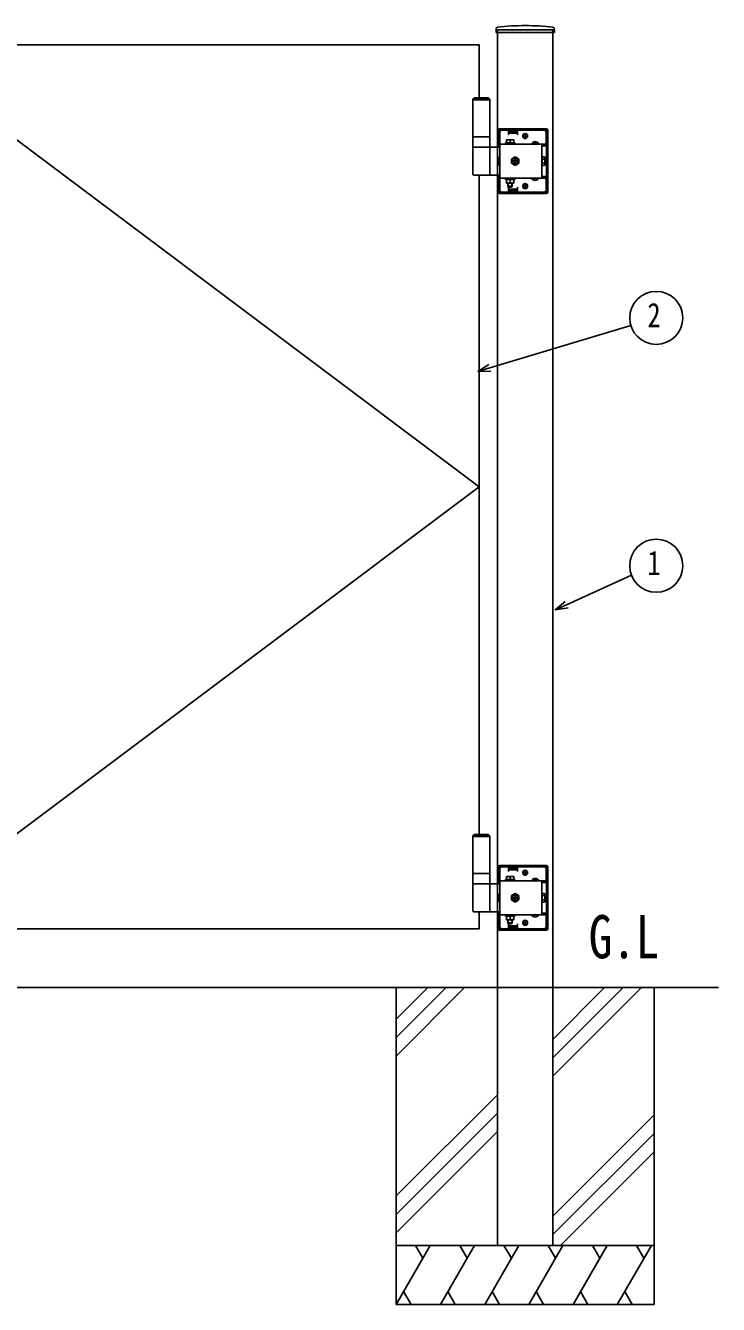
# Model space of a CAD drawing. Units: millimetres, scale not verified. Extents: x -4205 to 4205, y -2970 to 2970.
# Drawn here: x -1227 to -287, y -261 to 1475 of the extents above; entities that cross this region are included whole.
import ezdxf
from ezdxf.enums import TextEntityAlignment as Align

# ---------------------------------------------------------------- set-up
doc = ezdxf.new("R2010")
doc.units = ezdxf.units.MM
doc.header["$LTSCALE"] = 12
for name, color, linetype in [('0-2_USER1', 3, 'Continuous'), ('0-4_YKK_A1', 4, 'Continuous'), ('0-5_YKK_D', 6, 'Continuous')]:
    doc.layers.add(name, color=color, linetype=linetype)
doc.styles.add('ＭＳ ゴシック', font='')
doc.styles.get('ＭＳ ゴシック').set_extended_font_data('MS Gothic')

msp = doc.modelspace()

# ---------------------------------------------------------------- linework, layer by layer
at = {"layer": '0-4_YKK_A1'}
for p, q in [((-588.15, 1471.08), (-588.41, 1466.2)), ((-587.91, 1465.68), (-509.71, 1465.68)), ((-586.31, 1469.18), (-586.31, 1465.68)), ((-586.31, 169.18), (-586.31, 1465.68)), ((-511.31, 169.18), (-511.31, 1465.68)), ((-509.47, 1471.08), (-509.21, 1466.2)), ((-611.31, 1377.18), (-611.31, 1449.18)), ((-617.81, 1377.18), (-619.81, 1375.18)), ((-596.81, 1375.18), (-619.81, 1375.18)), ((-596.81, 1374.18), (-619.81, 1374.18)), ((-598.81, 1377.18), (-617.81, 1377.18)), ((-598.81, 1377.18), (-596.81, 1375.18)), ((-596.81, 1324.18), (-619.81, 1324.18)), ((-585.31, 1310.18), (-585.31, 1333.18)), ((-583.81, 1310.18), (-583.81, 1333.18)), ((-520.31, 1335.18), (-583.31, 1335.18)), ((-520.31, 1333.68), (-583.31, 1333.68)), ((-583.31, 1252.18), (-583.31, 1330.18)), ((-582.81, 1333.68), (-582.81, 1335.18)), ((-580.31, 1333.18), (-571.31, 1333.18)), ((-574.81, 1333.68), (-574.81, 1335.18)), ((-574.31, 1319.98), (-564.31, 1319.98)), ((-574.31, 1315.98), (-574.31, 1319.98)), ((-571.31, 1326.68), (-571.31, 1333.18)), ((-571.31, 1332.18), (-559.31, 1332.18)), ((-571.31, 1329.18), (-559.31, 1329.18)), ((-570.31, 1330.68), (-570.31, 1333.68)), ((-560.31, 1330.68), (-570.31, 1330.68)), ((-569.31, 1315.98), (-569.31, 1319.54)), ((-564.31, 1319.98), (-564.31, 1315.98)), ((-560.31, 1330.68), (-560.31, 1333.68)), ((-559.31, 1326.68), (-559.31, 1333.18)), ((-559.31, 1333.18), (-523.31, 1333.18)), ((-544.81, 1325.18), (-552.81, 1325.18)), ((-552.06, 1324.93), (-552.06, 1325.43)), ((-548.81, 1321.18), (-548.81, 1329.18)), ((-545.56, 1324.93), (-545.56, 1325.43)), ((-520.31, 1330.18), (-520.31, 1311.88)), ((-519.81, 1249.18), (-519.81, 1333.18)), ((-518.31, 1249.18), (-518.31, 1333.18)), ((-619.81, 1310.18), (-586.31, 1310.18)), ((-619.81, 1273.68), (-619.81, 1308.68)), ((-596.81, 1273.68), (-596.81, 1308.68)), ((-586.31, 1310.18), (-583.31, 1310.18)), ((-583.81, 1311.88), (-585.31, 1311.88)), ((-520.31, 1314.38), (-583.31, 1314.38)), ((-575.56, 1315.98), (-563.06, 1315.98)), ((-575.56, 1314.38), (-575.56, 1315.98)), ((-563.06, 1314.38), (-575.56, 1314.38)), ((-564.31, 1315.98), (-574.31, 1315.98)), ((-563.06, 1315.98), (-563.06, 1314.38)), ((-540.06, 1314.88), (-530.56, 1314.88)), ((-540.06, 1314.88), (-540.06, 1314.38)), ((-540.06, 1314.38), (-530.56, 1314.38)), ((-537.66, 1316.88), (-536.45, 1314.4)), ((-536.45, 1314.4), (-535.31, 1313.8)), ((-534.16, 1314.4), (-535.31, 1313.8)), ((-532.96, 1316.88), (-534.16, 1314.4)), ((-530.56, 1314.88), (-530.56, 1314.38)), ((-526.31, 1311.88), (-526.31, 1314.38)), ((-526.31, 1311.88), (-520.31, 1311.88)), ((-526.31, 1311.88), (-526.31, 1270.48)), ((-562.31, 1296.95), (-567.31, 1294.06)), ((-567.31, 1294.06), (-567.31, 1288.29)), ((-567.31, 1288.29), (-562.31, 1285.4)), ((-565.46, 1290.58), (-564.22, 1290.58)), ((-562.91, 1294.33), (-562.91, 1293.09)), ((-561.71, 1294.33), (-562.91, 1294.33)), ((-562.91, 1289.26), (-562.91, 1288.03)), ((-557.31, 1294.06), (-562.31, 1296.95)), ((-562.31, 1285.4), (-557.31, 1288.29)), ((-561.71, 1293.09), (-561.71, 1294.33)), ((-559.16, 1291.78), (-560.4, 1291.78)), ((-560.4, 1290.58), (-559.16, 1290.58)), ((-559.16, 1290.58), (-559.16, 1291.78)), ((-557.31, 1288.29), (-557.31, 1294.06)), ((-526.01, 1295.08), (-526.31, 1295.08)), ((-526.01, 1287.28), (-526.31, 1287.28)), ((-526.01, 1296.95), (-522.46, 1296.95)), ((-526.01, 1285.4), (-526.01, 1296.95)), ((-526.01, 1287.28), (-526.01, 1295.08)), ((-526.01, 1294.06), (-522.46, 1294.06)), ((-526.01, 1288.29), (-522.46, 1288.29)), ((-526.01, 1285.4), (-522.46, 1285.4)), ((-522.01, 1296.18), (-522.46, 1296.95)), ((-522.01, 1286.18), (-522.46, 1285.4)), ((-522.01, 1296.18), (-522.01, 1286.18)), ((-586.31, 1272.18), (-618.31, 1272.18)), ((-611.31, 377.18), (-611.31, 1272.18)), ((-583.31, 1272.18), (-586.31, 1272.18)), ((-585.31, 1249.18), (-585.31, 1272.18)), ((-583.81, 1270.48), (-585.31, 1270.48)), ((-583.81, 1249.18), (-583.81, 1272.18)), ((-520.31, 1267.98), (-583.31, 1267.98)), ((-563.06, 1267.98), (-575.56, 1267.98)), ((-575.56, 1267.98), (-575.56, 1266.38)), ((-572.51, 1267.98), (-572.51, 1266.38)), ((-566.11, 1267.98), (-566.11, 1266.38)), ((-563.06, 1266.38), (-563.06, 1267.98)), ((-540.06, 1267.98), (-530.56, 1267.98)), ((-540.06, 1267.47), (-540.06, 1267.98)), ((-540.06, 1267.47), (-530.56, 1267.47)), ((-537.66, 1265.47), (-536.45, 1267.95)), ((-536.45, 1267.95), (-535.31, 1268.55)), ((-534.16, 1267.95), (-535.31, 1268.55)), ((-532.96, 1265.47), (-534.16, 1267.95)), ((-530.56, 1267.47), (-530.56, 1267.98)), ((-526.31, 1270.48), (-526.31, 1267.98)), ((-526.31, 1270.48), (-520.31, 1270.48)), ((-520.31, 1270.48), (-520.31, 1252.18)), ((-575.56, 1266.38), (-563.06, 1266.38)), ((-574.31, 1266.38), (-574.31, 1261.38)), ((-564.31, 1266.38), (-574.31, 1266.38)), ((-574.31, 1261.38), (-564.31, 1261.38)), ((-572.31, 1261.38), (-572.31, 1256.98)), ((-572.31, 1256.98), (-566.31, 1256.98)), ((-572.31, 1256.98), (-571.31, 1255.98)), ((-571.77, 1261.38), (-571.77, 1256.44)), ((-571.31, 1255.98), (-567.31, 1255.98)), ((-571.31, 1255.68), (-571.31, 1249.18)), ((-571.31, 1253.18), (-559.31, 1253.18)), ((-571.31, 1250.18), (-559.31, 1250.18)), ((-570.31, 1251.68), (-570.31, 1248.68)), ((-560.31, 1251.68), (-570.31, 1251.68)), ((-569.31, 1266.38), (-569.31, 1261.81)), ((-566.31, 1256.98), (-567.31, 1255.98)), ((-566.85, 1261.38), (-566.85, 1256.44)), ((-566.31, 1261.38), (-566.31, 1256.98)), ((-564.31, 1261.38), (-564.31, 1266.38)), ((-560.31, 1251.68), (-560.31, 1248.68)), ((-559.31, 1255.68), (-559.31, 1249.18)), ((-544.81, 1257.18), (-552.81, 1257.18)), ((-552.06, 1257.43), (-552.06, 1256.93)), ((-548.81, 1261.18), (-548.81, 1253.18)), ((-545.56, 1257.43), (-545.56, 1256.93)), ((-520.31, 1248.68), (-583.31, 1248.68)), ((-520.31, 1247.18), (-583.31, 1247.18)), ((-582.81, 1247.18), (-582.81, 1248.68)), ((-571.31, 1249.18), (-580.31, 1249.18)), ((-574.81, 1247.18), (-574.81, 1248.68)), ((-523.31, 1249.18), (-559.31, 1249.18)), ((-617.81, 377.18), (-619.81, 375.18)), ((-596.81, 375.18), (-619.81, 375.18)), ((-596.81, 374.18), (-619.81, 374.18)), ((-598.81, 377.18), (-617.81, 377.18)), ((-598.81, 377.18), (-596.81, 375.18)), ((-585.31, 310.18), (-585.31, 333.18)), ((-583.81, 310.18), (-583.81, 333.18)), ((-520.31, 335.18), (-583.31, 335.18)), ((-520.31, 333.68), (-583.31, 333.68)), ((-583.31, 252.18), (-583.31, 330.18)), ((-582.81, 333.68), (-582.81, 335.18)), ((-580.31, 333.18), (-571.31, 333.18)), ((-574.81, 333.68), (-574.81, 335.18)), ((-571.31, 326.68), (-571.31, 333.18)), ((-571.31, 332.18), (-559.31, 332.18)), ((-570.31, 330.68), (-570.31, 333.68)), ((-560.31, 330.68), (-570.31, 330.68)), ((-560.31, 330.68), (-560.31, 333.68)), ((-559.31, 326.68), (-559.31, 333.18)), ((-559.31, 333.18), (-523.31, 333.18)), ((-520.31, 330.18), (-520.31, 311.88)), ((-519.81, 249.18), (-519.81, 333.18)), ((-518.31, 249.18), (-518.31, 333.18)), ((-596.81, 324.18), (-619.81, 324.18)), ((-520.31, 314.38), (-583.31, 314.38)), ((-575.56, 315.98), (-563.06, 315.98)), ((-575.56, 314.38), (-575.56, 315.98)), ((-563.06, 314.38), (-575.56, 314.38)), ((-574.31, 319.98), (-564.31, 319.98)), ((-574.31, 315.98), (-574.31, 319.98)), ((-564.31, 315.98), (-574.31, 315.98)), ((-571.31, 329.18), (-559.31, 329.18)), ((-569.31, 315.98), (-569.31, 319.54)), ((-564.31, 319.98), (-564.31, 315.98)), ((-563.06, 315.98), (-563.06, 314.38)), ((-544.81, 325.18), (-552.81, 325.18)), ((-552.06, 324.93), (-552.06, 325.43)), ((-548.81, 321.18), (-548.81, 329.18)), ((-545.56, 324.93), (-545.56, 325.43)), ((-540.06, 314.88), (-530.56, 314.88)), ((-540.06, 314.88), (-540.06, 314.38)), ((-540.06, 314.38), (-530.56, 314.38)), ((-537.66, 316.88), (-536.45, 314.4)), ((-536.45, 314.4), (-535.31, 313.8)), ((-534.16, 314.4), (-535.31, 313.8)), ((-532.96, 316.88), (-534.16, 314.4)), ((-530.56, 314.88), (-530.56, 314.38)), ((-526.31, 311.88), (-526.31, 314.38)), ((-619.81, 310.18), (-586.31, 310.18)), ((-619.81, 273.68), (-619.81, 308.68)), ((-596.81, 273.68), (-596.81, 308.68)), ((-586.31, 310.18), (-583.31, 310.18)), ((-583.81, 311.88), (-585.31, 311.88)), ((-562.31, 296.95), (-567.31, 294.06)), ((-557.31, 294.06), (-562.31, 296.95)), ((-526.31, 311.88), (-520.31, 311.88)), ((-526.31, 311.88), (-526.31, 270.48)), ((-526.01, 296.95), (-522.46, 296.95)), ((-526.01, 285.4), (-526.01, 296.95)), ((-522.01, 296.18), (-522.46, 296.95)), ((-522.01, 296.18), (-522.01, 286.18)), ((-567.31, 294.06), (-567.31, 288.29)), ((-567.31, 288.29), (-562.31, 285.4)), ((-565.46, 290.58), (-564.22, 290.58)), ((-562.91, 294.33), (-562.91, 293.09)), ((-561.71, 294.33), (-562.91, 294.33)), ((-562.91, 289.26), (-562.91, 288.03)), ((-562.31, 285.4), (-557.31, 288.29)), ((-561.71, 293.09), (-561.71, 294.33)), ((-559.16, 291.78), (-560.4, 291.78)), ((-560.4, 290.58), (-559.16, 290.58)), ((-559.16, 290.58), (-559.16, 291.78)), ((-557.31, 288.29), (-557.31, 294.06)), ((-526.01, 295.08), (-526.31, 295.08)), ((-526.01, 287.28), (-526.31, 287.28)), ((-526.01, 287.28), (-526.01, 295.08)), ((-526.01, 294.06), (-522.46, 294.06)), ((-526.01, 288.29), (-522.46, 288.29)), ((-526.01, 285.4), (-522.46, 285.4)), ((-522.01, 286.18), (-522.46, 285.4)), ((-586.31, 272.18), (-618.31, 272.18)), ((-583.31, 272.18), (-586.31, 272.18)), ((-585.31, 249.18), (-585.31, 272.18)), ((-583.81, 270.48), (-585.31, 270.48)), ((-583.81, 249.18), (-583.81, 272.18)), ((-520.31, 267.98), (-583.31, 267.98)), ((-563.06, 267.98), (-575.56, 267.98)), ((-575.56, 267.98), (-575.56, 266.38)), ((-575.56, 266.38), (-563.06, 266.38)), ((-574.31, 266.38), (-574.31, 261.38)), ((-564.31, 266.38), (-574.31, 266.38)), ((-574.31, 261.38), (-564.31, 261.38)), ((-572.51, 267.98), (-572.51, 266.38)), ((-572.31, 261.38), (-572.31, 256.98)), ((-571.77, 261.38), (-571.77, 256.44)), ((-569.31, 266.38), (-569.31, 261.81)), ((-566.85, 261.38), (-566.85, 256.44)), ((-566.31, 261.38), (-566.31, 256.98)), ((-566.11, 267.98), (-566.11, 266.38)), ((-564.31, 261.38), (-564.31, 266.38)), ((-563.06, 266.38), (-563.06, 267.98)), ((-548.81, 261.18), (-548.81, 253.18)), ((-540.06, 267.98), (-530.56, 267.98)), ((-540.06, 267.47), (-540.06, 267.98)), ((-540.06, 267.47), (-530.56, 267.47)), ((-537.66, 265.47), (-536.45, 267.95)), ((-536.45, 267.95), (-535.31, 268.55)), ((-534.16, 267.95), (-535.31, 268.55)), ((-532.96, 265.47), (-534.16, 267.95)), ((-530.56, 267.47), (-530.56, 267.98)), ((-526.31, 270.48), (-526.31, 267.98)), ((-526.31, 270.48), (-520.31, 270.48)), ((-520.31, 270.48), (-520.31, 252.18)), ((-520.31, 248.68), (-583.31, 248.68)), ((-520.31, 247.18), (-583.31, 247.18)), ((-582.81, 247.18), (-582.81, 248.68)), ((-571.31, 249.18), (-580.31, 249.18)), ((-574.81, 247.18), (-574.81, 248.68)), ((-572.31, 256.98), (-566.31, 256.98)), ((-572.31, 256.98), (-571.31, 255.98)), ((-571.31, 255.98), (-567.31, 255.98)), ((-571.31, 255.68), (-571.31, 249.18)), ((-571.31, 253.18), (-559.31, 253.18)), ((-571.31, 250.18), (-559.31, 250.18)), ((-570.31, 251.68), (-570.31, 248.68)), ((-560.31, 251.68), (-570.31, 251.68)), ((-566.31, 256.98), (-567.31, 255.98)), ((-560.31, 251.68), (-560.31, 248.68)), ((-559.31, 255.68), (-559.31, 249.18)), ((-523.31, 249.18), (-559.31, 249.18)), ((-544.81, 257.18), (-552.81, 257.18)), ((-552.06, 257.43), (-552.06, 256.93)), ((-545.56, 257.43), (-545.56, 256.93)), ((-2167.34, 169.18), (-286.59, 169.18)), ((-723.81, 169.18), (-723.81, -260.82)), ((-681.02, 169.18), (-723.81, 126.38)), ((-656.02, 169.18), (-723.81, 101.38)), ((-631.02, 169.18), (-723.81, 76.38)), ((-586.31, 169.18), (-586.31, -180.82)), ((-511.31, 169.18), (-511.31, -180.82)), ((-441.02, 169.18), (-511.31, 98.88)), ((-416.02, 169.18), (-511.31, 73.88)), ((-391.02, 169.18), (-511.31, 48.88)), ((-373.81, 169.18), (-373.81, -260.82)), ((-586.31, 23.88), (-723.81, -113.62)), ((-586.31, -1.12), (-723.81, -138.62)), ((-511.31, -141.12), (-373.81, -3.62)), ((-586.31, -26.12), (-723.81, -163.62)), ((-373.81, -28.62), (-511.31, -166.12)), ((-373.81, -53.62), (-501.02, -180.82)), ((-723.81, -180.82), (-373.81, -180.82)), ((-677.62, -180.82), (-723.81, -260.82)), ((-697.62, -180.82), (-687.62, -198.15)), ((-617.62, -180.82), (-663.81, -260.82)), ((-637.62, -180.82), (-627.62, -198.15)), ((-557.62, -180.82), (-603.81, -260.82)), ((-586.31, -180.82), (-511.31, -180.82)), ((-577.62, -180.82), (-567.62, -198.15)), ((-497.62, -180.82), (-543.81, -260.82)), ((-517.62, -180.82), (-507.62, -198.15)), ((-437.62, -180.82), (-483.81, -260.82)), ((-457.62, -180.82), (-447.62, -198.15)), ((-377.62, -180.82), (-423.81, -260.82)), ((-397.62, -180.82), (-387.62, -198.15)), ((-713.81, -243.5), (-703.81, -260.82)), ((-653.81, -243.5), (-643.81, -260.82)), ((-593.81, -243.5), (-583.81, -260.82)), ((-533.81, -243.5), (-523.81, -260.82)), ((-473.81, -243.5), (-463.81, -260.82)), ((-413.81, -243.5), (-403.81, -260.82)), ((-723.81, -260.82), (-373.81, -260.82))]:
    msp.add_line(p, q, dxfattribs=at)
for points in [[(-586.31, 1469.18), (-511.31, 1469.18), (-511.31, 1465.68)], [(-611.31, 1449.18), (-1411.31, 1449.18), (-1411.31, 249.18), (-611.31, 249.18), (-611.31, 272.18)], [(-1411.31, 1449.18), (-611.31, 849.18), (-1411.31, 249.18)], [(-619.81, 1310.18), (-619.81, 1324.18), (-619.81, 1375.18)], [(-596.81, 1310.18), (-596.81, 1324.18), (-596.81, 1375.18)], [(-583.31, 1286.08), (-585.31, 1286.08), (-585.31, 1296.28), (-583.31, 1296.28)], [(-564.22, 1291.78), (-565.46, 1291.78), (-565.46, 1290.58)], [(-562.91, 1288.03), (-561.71, 1288.03), (-561.71, 1289.26)], [(-619.81, 310.18), (-619.81, 324.18), (-619.81, 375.18)], [(-596.81, 310.18), (-596.81, 324.18), (-596.81, 375.18)], [(-583.31, 286.08), (-585.31, 286.08), (-585.31, 296.28), (-583.31, 296.28)], [(-564.22, 291.78), (-565.46, 291.78), (-565.46, 290.58)], [(-562.91, 288.03), (-561.71, 288.03), (-561.71, 289.26)]]:
    msp.add_lwpolyline(points, dxfattribs=at)
for centre, radius, start, end in [((-587.91, 1466.18), 0.5, 177, 270), ((-586.15, 1470.97), 2, 96.74435, 177), ((-548.81, 1155.18), 320, 83.25565, 96.74435), ((-511.46, 1470.97), 2, 3, 83.25565), ((-509.71, 1466.18), 0.5, 270, 3), ((-583.31, 1333.18), 2, 90, 180), ((-583.31, 1333.18), 0.5, 90, 180), ((-580.31, 1330.18), 3, 90, 180), ((-571.81, 1312.54), 7.43, 70.34714, 109.65286), ((-566.81, 1312.54), 7.43, 70.34714, 109.65286), ((-548.81, 1325.43), 3.25, 0, 180), ((-548.81, 1324.93), 3.25, 180, 0), ((-523.31, 1330.18), 3, 0, 90), ((-520.31, 1333.18), 2, 0, 90), ((-520.31, 1333.18), 0.5, 0, 90), ((-618.31, 1308.68), 1.5, 90, 180), ((-598.31, 1308.68), 1.5, 0, 90), ((-535.31, 1311.6), 5.77, 34.65097, 145.34903), ((-562.31, 1291.18), 5, 76.88299, 190.15922), ((-562.31, 1291.18), 5, 190.15922, 76.88299), ((-562.31, 1291.18), 4.3, 83.27178, 183.77043), ((-562.31, 1291.18), 4.3, 183.77043, 83.27178), ((-564.22, 1293.09), 1.31, 270, 0), ((-564.22, 1289.26), 1.31, 0, 90), ((-560.4, 1293.09), 1.31, 180, 270), ((-560.4, 1289.26), 1.31, 90, 180), ((-524.56, 1295.51), 2.56, 325.61575, 34.38425), ((-531.56, 1291.18), 9.55, 342.41205, 17.58795), ((-524.56, 1286.84), 2.56, 325.61575, 34.38425), ((-618.31, 1273.68), 1.5, 180, 270), ((-598.31, 1273.68), 1.5, 270, 0), ((-535.31, 1270.75), 5.77, 214.65097, 325.34903), ((-580.31, 1252.18), 3, 180, 270), ((-571.81, 1268.81), 7.43, 250.34714, 289.65286), ((-566.81, 1268.81), 7.43, 250.34714, 289.65286), ((-548.81, 1257.43), 3.25, 0, 180), ((-548.81, 1256.93), 3.25, 180, 0), ((-523.31, 1252.18), 3, 270, 0), ((-583.31, 1249.18), 2, 180, 270), ((-583.31, 1249.18), 0.5, 180, 270), ((-520.31, 1249.18), 0.5, 270, 0), ((-520.31, 1249.18), 2, 270, 0), ((-583.31, 333.18), 2, 90, 180), ((-583.31, 333.18), 0.5, 90, 180), ((-580.31, 330.18), 3, 90, 180), ((-523.31, 330.18), 3, 0, 90), ((-520.31, 333.18), 2, 0, 90), ((-520.31, 333.18), 0.5, 0, 90), ((-571.81, 312.54), 7.43, 70.34714, 109.65286), ((-566.81, 312.54), 7.43, 70.34714, 109.65286), ((-548.81, 325.43), 3.25, 0, 180), ((-548.81, 324.93), 3.25, 180, 0), ((-535.31, 311.6), 5.77, 34.65097, 145.34903), ((-618.31, 308.68), 1.5, 90, 180), ((-598.31, 308.68), 1.5, 0, 90), ((-562.31, 291.18), 5, 76.88299, 190.15922), ((-562.31, 291.18), 5, 190.15922, 76.88299), ((-562.31, 291.18), 4.3, 83.27178, 183.77043), ((-562.31, 291.18), 4.3, 183.77043, 83.27178), ((-524.56, 295.51), 2.56, 325.61575, 34.38425), ((-564.22, 293.09), 1.31, 270, 0), ((-564.22, 289.26), 1.31, 0, 90), ((-560.4, 293.09), 1.31, 180, 270), ((-560.4, 289.26), 1.31, 90, 180), ((-531.56, 291.18), 9.55, 342.41205, 17.58795), ((-524.56, 286.84), 2.56, 325.61575, 34.38425), ((-618.31, 273.68), 1.5, 180, 270), ((-598.31, 273.68), 1.5, 270, 0), ((-571.81, 268.81), 7.43, 250.34714, 289.65286), ((-566.81, 268.81), 7.43, 250.34714, 289.65286), ((-548.81, 257.43), 3.25, 0, 180), ((-535.31, 270.75), 5.77, 214.65097, 325.34903), ((-583.31, 249.18), 2, 180, 270), ((-583.31, 249.18), 0.5, 180, 270), ((-580.31, 252.18), 3, 180, 270), ((-548.81, 256.93), 3.25, 180, 0), ((-523.31, 252.18), 3, 270, 0), ((-520.31, 249.18), 0.5, 270, 0), ((-520.31, 249.18), 2, 270, 0)]:
    msp.add_arc(centre, radius, start, end, dxfattribs=at)
at = {"layer": '0-5_YKK_D'}
for points in [[(-613.09, 1005.68), (-596.81, 1010.57), (-405.42, 1068.03)], [(-595.5, 1006.21), (-613.09, 1005.68), (-598.12, 1014.93)], [(-508.1, 682.07), (-492.61, 689.08), (-404.52, 728.93)], [(-490.73, 684.93), (-508.1, 682.07), (-494.49, 693.23)]]:
    msp.add_lwpolyline(points, dxfattribs=at)
for centre in [(-370.94, 1078.38), (-370.94, 741.91)]:
    msp.add_circle(centre, 36, dxfattribs=at)

# ---------------------------------------------------------------- texts
at = {"layer": '0-2_USER1', "style": 'ＭＳ ゴシック', "width": 0.8}
msp.add_text('G.L', height=58.65, dxfattribs=at).set_placement((-462.69, 191.46), align=Align.BOTTOM_LEFT)
at = {"layer": '0-5_YKK_D', "style": 'ＭＳ ゴシック', "width": 0.8}
for s, p in [('2', (-382.94, 1055.88)), ('1', (-382.94, 719.41))]:
    msp.add_text(s, height=32.99, dxfattribs=at).set_placement(p, align=Align.BOTTOM_LEFT)

doc.saveas('drawing.dxf')
